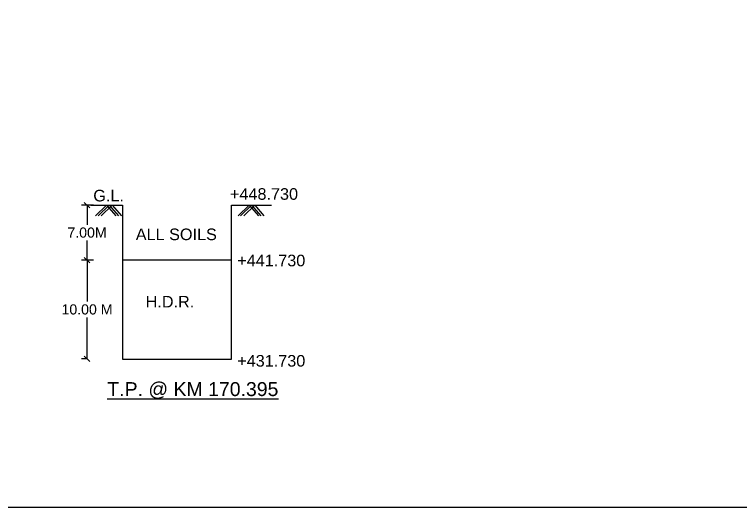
# Model space of a CAD drawing. Header units: inches. Extents: x 19201.6 to 19297.2, y 19008.4 to 19074.4.
# Drawn here: x 19255.71 to 19279.64, y 19008.42 to 19024.67 of the extents above; entities that cross this region are included whole.
import ezdxf

# ---------------------------------------------------------------- set-up
doc = ezdxf.new("R2010")
doc.units = ezdxf.units.IN
doc.header["$MEASUREMENT"] = 0
for name, color, linetype in [('DIMENSION', 255, 'Continuous'), ('DRAWING', 2, 'Continuous'), ('TEXT', 255, 'Continuous')]:
    doc.layers.add(name, color=color, linetype=linetype)
doc.styles.get("Standard").update_dxf_attribs({"font": 'arial.ttf'})
doc.dimstyles.get("Standard").update_dxf_attribs({"dimtxt": 0.25, "dimasz": 0.18, "dimexe": 0.18, "dimexo": 0.0625, "dimgap": 0.09, "dimtad": 0, "dimtih": 1, "dimtoh": 1, "dimdec": 4, "dimzin": 0, "dimdsep": 46, "dimtxsty": 'Standard', "dimblk": 'OBLIQUE', "dimcen": 0.09, "dimadec": 0, "dimazin": 0, "dimtfac": 1, "dimtdec": 4, "dimtofl": 0, "dimtmove": 0, "dimatfit": 3, "dimfxl": 1, "dimtolj": 1, "dimtzin": 0, "dimarcsym": 0})

# ---------------------------------------------------------------- blocks, each defined once
blk = doc.blocks.new('_Oblique')
at = {"color": 0, "linetype": 'ByBlock', "lineweight": -2}
blk.add_line((-0.5, -0.5), (0.5, 0.5), dxfattribs=at)
blk = doc.blocks.new('*D73')
at = {"layer": 'Defpoints', "color": 0, "transparency": 16777216}
for p in [(19258.376, 19018.391), (19258.096, 19016.578), (19258.376, 19016.578)]:
    blk.add_point(p, dxfattribs=at)
at = {"layer": 'DIMENSION', "color": 0, "lineweight": -2, "transparency": 16777216}
for p, q in [((19258.313, 19018.391), (19257.916, 19018.391)), ((19258.096, 19018.391), (19258.096, 19017.745)), ((19258.096, 19016.578), (19258.096, 19017.224)), ((19258.313, 19016.578), (19257.916, 19016.578))]:
    blk.add_line(p, q, dxfattribs=at)
at = {"layer": 'DIMENSION', "color": 0, "lineweight": -2, "transparency": 16777216, "xscale": 0.18, "yscale": 0.18, "zscale": 0.18}
for p, rotation in [((19258.096, 19018.391), 90), ((19258.096, 19016.578), 270)]:
    blk.add_blockref('_Oblique', p, dxfattribs=dict(at, rotation=rotation))
at = {"layer": 'DIMENSION', "color": 0, "transparency": 16777216, "insert": (19258.096, 19017.484), "char_height": 0.3333, "attachment_point": 5}
blk.add_mtext('\\A1;7.00M', dxfattribs=at)
blk = doc.blocks.new('*D74')
at = {"layer": 'Defpoints', "color": 0, "transparency": 16777216}
for p in [(19258.158, 19016.578), (19258.095, 19013.322), (19258.158, 19013.322)]:
    blk.add_point(p, dxfattribs=at)
at = {"layer": 'DIMENSION', "color": 0, "lineweight": -2, "transparency": 16777216}
for p, q in [((19258.096, 19016.578), (19257.915, 19016.578)), ((19258.095, 19016.578), (19258.095, 19015.21)), ((19258.095, 19013.322), (19258.095, 19014.69)), ((19258.096, 19013.322), (19257.915, 19013.322))]:
    blk.add_line(p, q, dxfattribs=at)
at = {"layer": 'DIMENSION', "color": 0, "lineweight": -2, "transparency": 16777216, "xscale": 0.18, "yscale": 0.18, "zscale": 0.18}
for p, rotation in [((19258.095, 19016.578), 90), ((19258.095, 19013.322), 270)]:
    blk.add_blockref('_Oblique', p, dxfattribs=dict(at, rotation=rotation))
at = {"layer": 'DIMENSION', "color": 0, "transparency": 16777216, "insert": (19258.095, 19014.95), "char_height": 0.33333, "attachment_point": 5}
blk.add_mtext('\\A1;10.00 M', dxfattribs=at)

msp = doc.modelspace()

# ---------------------------------------------------------------- linework, layer by layer
at = {"layer": 'DRAWING'}
msp.add_lwpolyline([(19296.90739, 19008.42213), (19201.60416, 19008.42213), (19201.60416, 19074.43576), (19296.90739, 19074.43576)], close=True, dxfattribs=at)
for points in [[(19258.22051, 19018.39133), (19259.26507, 19018.39133), (19259.26507, 19016.5811), (19259.26507, 19013.30828), (19262.85752, 19013.30828), (19262.85752, 19016.5811), (19262.85752, 19018.39133), (19264.17613, 19018.39133)], [(19258.74279, 19018.39133), (19258.38031, 19018.03924)], [(19258.82802, 19018.39133), (19258.46553, 19018.03924)], [(19258.92815, 19018.39133), (19258.56567, 19018.03924)], [(19258.74279, 19018.39133), (19259.04879, 19018.03857)], [(19258.82802, 19018.39133), (19259.13402, 19018.03857)], [(19258.92815, 19018.39133), (19259.23415, 19018.03857)], [(19263.4375, 19018.39133), (19263.07502, 19018.03924)], [(19263.52273, 19018.39133), (19263.16024, 19018.03924)], [(19263.62286, 19018.39133), (19263.26038, 19018.03924)], [(19263.4375, 19018.39133), (19263.7435, 19018.03857)], [(19263.52273, 19018.39133), (19263.82873, 19018.03857)], [(19263.62286, 19018.39133), (19263.92886, 19018.03857)], [(19262.85752, 19016.5811), (19259.26507, 19016.5811)]]:
    msp.add_lwpolyline(points, dxfattribs=at)

# ---------------------------------------------------------------- texts
at = {"layer": 'TEXT', "attachment_point": 1}
for s, insert, char_height, width in [('G.L.', (19258.30233, 19018.89579), 0.3825, 6.8045928), ('+448.730', (19262.80827, 19018.94877), 0.3825, 6.8045928), ('ALL SOILS', (19259.70228, 19017.61846), 0.3825, 6.8045928), ('+441.730', (19263.04736, 19016.75653), 0.3825, 6.8045928), ('H.D.R.', (19260.02761, 19015.39823), 0.3825, 6.8045928), ('+431.730', (19263.04736, 19013.44903), 0.3825, 6.8045928), ('{\\LT.P. @ KM 170.395}', (19258.76464, 19012.55428), 0.459, 8.1655114)]:
    msp.add_mtext(s, dxfattribs=dict(at, insert=insert, char_height=char_height, width=width))

# ---------------------------------------------------------------- dimensions: what is measured, and where the dimension line sits
at = {"layer": 'DIMENSION'}
for base, p1, p2, text, picture, middle in [((19258.09551, 19016.57751), (19258.37593, 19018.39133), (19258.37593, 19016.57751), '7.00M', '*D73', (19258.09551, 19017.48442)), ((19258.09463, 19013.32195), (19258.15801, 19016.57751), (19258.15801, 19013.32195), '10.00 M', '*D74', (19258.09463, 19014.94973))]:
    dim = msp.add_linear_dim(base=base, p1=p1, p2=p2, angle=90, text=text, dimstyle='Standard', override={"dimtxt": 0.333333}, dxfattribs=at)
    dim.commit()
    dim.dimension.update_dxf_attribs({"geometry": picture, "text_midpoint": middle})

doc.saveas('drawing.dxf')
